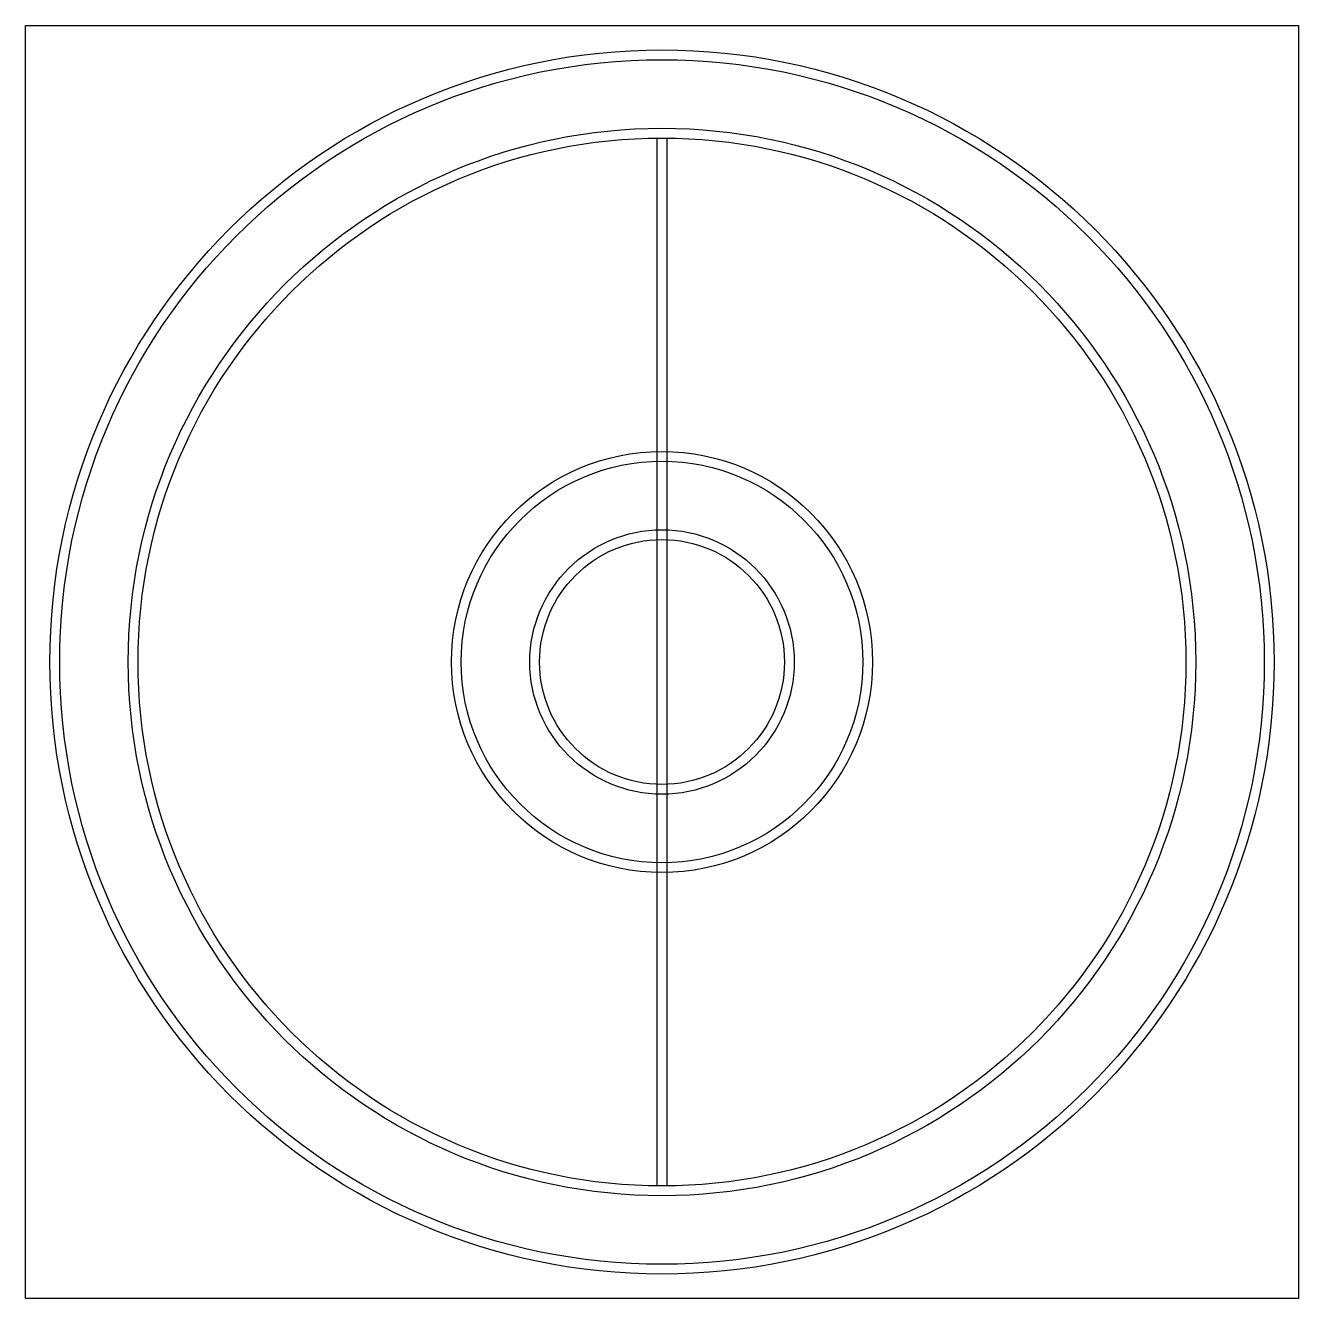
# Model space of a CAD drawing. Header units: millimetres. Extents: x -650 to 650, y -650 to 650.
import ezdxf

# ---------------------------------------------------------------- set-up
doc = ezdxf.new("R2010")
doc.units = ezdxf.units.MM
doc.layers.get('0').update_dxf_attribs({"linetype": 'CONTINUOUS'})

msp = doc.modelspace()

# ---------------------------------------------------------------- linework, layer by layer
for p, q in [((-5, -535), (-5, 535)), ((5, 535), (5, -535))]:
    msp.add_line(p, q)
msp.add_lwpolyline([(-650, -650), (-650, 650), (650, 650), (650, -650)], close=True)
for radius in [625, 615, 545, 535, 215, 205, 135, 125]:
    msp.add_circle((0, 0), radius)

doc.saveas('drawing.dxf')
